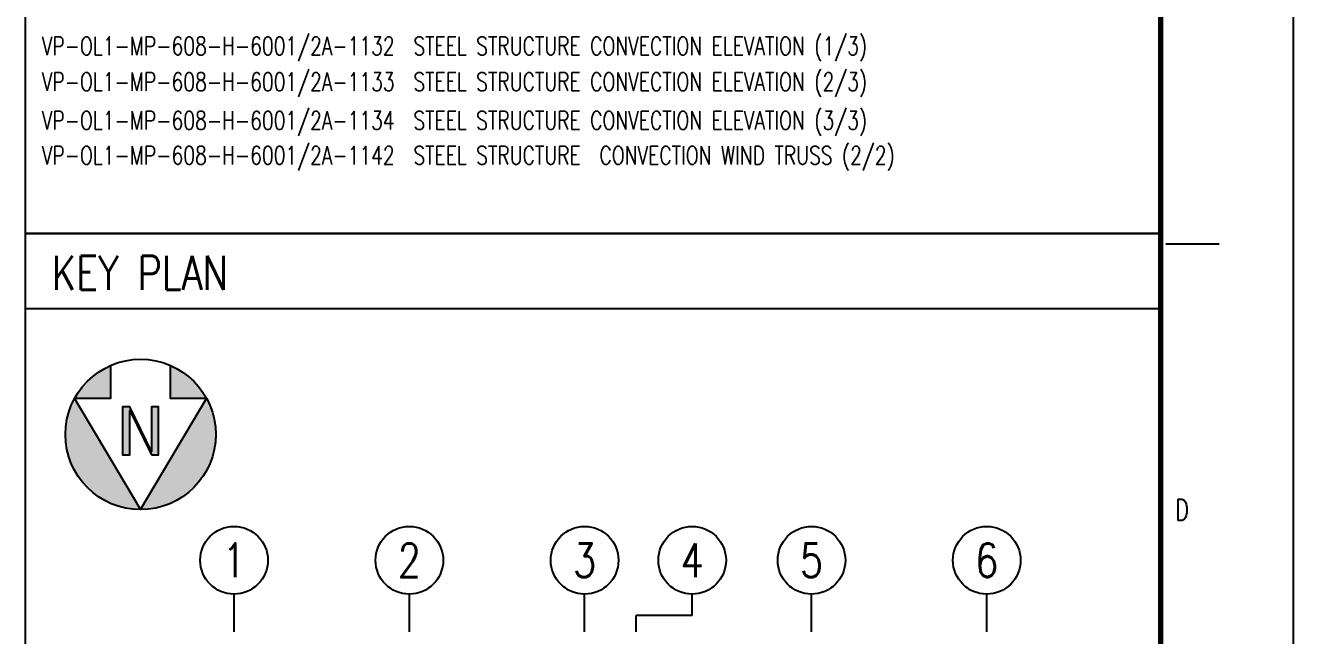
# Model space of a CAD drawing. Header units: millimetres. Extents: x 0 to 134087, y -49114 to 20834.
# Drawn here: x 54834 to 60737, y 11431 to 14272 of the extents above; entities that cross this region are included whole.
import ezdxf
from ezdxf.enums import TextEntityAlignment as Align

# ---------------------------------------------------------------- set-up
doc = ezdxf.new("R2010")
doc.units = ezdxf.units.MM
doc.header["$LTSCALE"] = 35
for name, color, linetype in [('CON-C', 4, 'Continuous'), ('CON-W', 7, 'Continuous'), ('CON-Y', 2, 'Continuous'), ('Dim-W', 7, 'Continuous'), ('TXT-C', 4, 'Continuous'), ('TXT-Y', 2, 'Continuous')]:
    doc.layers.add(name, color=color, linetype=linetype)
doc.styles.add('ROMANS', font='ROMANS.shx', dxfattribs={"width": 0.8})
doc.styles.add('SIMPLEX', font='simplex.shx', dxfattribs={"width": 0.8})

# ---------------------------------------------------------------- blocks, each defined once
blk = doc.blocks.new('northmark')
at = {"layer": 'CON-Y'}
h = blk.add_hatch(color=256, dxfattribs=at)
edge = h.paths.add_edge_path()
edge.add_line((-8.77, -4.8), (0, 10))
edge.add_arc((0, 0), 10, 90, 208.6854)
h = blk.add_hatch(color=256, dxfattribs=at)
edge = h.paths.add_edge_path()
edge.add_line((0, 10), (8.77, -4.8))
edge.add_arc((0, 0), 10, 331.3146, 450)
h = blk.add_hatch(color=256, dxfattribs=at)
edge = h.paths.add_edge_path()
edge.add_arc((0, 0), 10, 208.6854, 246.4218)
edge.add_line((-4, -9.16), (-4, -4.8))
edge.add_line((-4, -4.8), (-8.77, -4.8))
edge = h.paths.add_edge_path()
edge.add_line((1.43, -3.67), (-1.44, 2.27))
edge.add_line((-1.44, 2.27), (-1.44, 2.73))
edge.add_line((-1.44, 2.73), (1.44, -3.18))
edge.add_line((1.44, -3.18), (1.44, -3.67))
blk.add_hatch(color=256, dxfattribs=at).paths.add_polyline_path([(1.43, -3.67), (2.4, -3.67), (2.4, 2.73), (1.44, 2.73), (1.44, -3.18), (-1.44, 2.73), (-2.4, 2.73), (-2.4, -3.67), (-1.44, -3.67), (-1.44, 2.27)])
h = blk.add_hatch(color=256, dxfattribs=at)
edge = h.paths.add_edge_path()
edge.add_line((8.77, -4.8), (4, -4.8))
edge.add_line((4, -4.8), (4, -9.16))
edge.add_arc((0, 0), 10, 293.5782, 331.3146)
edge = h.paths.add_edge_path()
edge.add_line((1.43, -3.67), (2.4, -3.67))
edge.add_line((2.4, -3.67), (2.4, 2.73))
edge.add_line((2.4, 2.73), (1.44, 2.73))
edge.add_line((1.44, 2.73), (1.44, -3.67))
blk.add_lwpolyline([(4, -9.16), (4, -4.8), (8.77, -4.8), (0, 10), (-8.77, -4.8), (-4, -4.8), (-4, -9.16)], dxfattribs=at)
blk.add_lwpolyline([(-1.44, 2.73), (-2.4, 2.73), (-2.4, -3.67), (-1.44, -3.67), (-1.44, 2.27), (1.43, -3.67), (2.4, -3.67), (2.4, 2.73), (1.44, 2.73), (1.44, -3.18)], close=True, dxfattribs=at)
blk.add_circle((0, 0), 10, dxfattribs=at)
blk = doc.blocks.new('col-line')
at = {"layer": 'CON-Y'}
blk.add_line((0, 3), (0, 8), dxfattribs=at)
blk.add_circle((0, 12.5), 4.5, dxfattribs=at)
at = {"layer": 'CON-C', "style": 'SIMPLEX', "width": 0.8}
blk.add_attdef('1', text='', height=4.5, dxfattribs=at).set_placement((0, 12.5), align=Align.MIDDLE_CENTER)

msp = doc.modelspace()

# ---------------------------------------------------------------- linework, layer by layer
at = {"color": 7}
for p, q in [((60736.8841, 0), (60736.8841, 20819.8781)), ((60142.7377, 13254.2435), (60390.2987, 13254.2435))]:
    msp.add_line(p, q, dxfattribs=at)
at = {"color": 7, "const_width": 24.7561}
msp.add_lwpolyline([(60117.9816, 606.5244), (60117.9816, 20200.9756)], dxfattribs=at)
at = {"layer": 'CON-C'}
for p, q in [((54834.2252, 8011.0699), (54834.2252, 20200.9756)), ((54834.2252, 13303.5353), (60117.9816, 13303.5353)), ((54834.2252, 13303.5353), (60117.9816, 13303.5353)), ((54834.2252, 13303.5353), (60117.9816, 13303.5353)), ((54834.2252, 13303.5353), (60117.9816, 13303.5353)), ((54834.2252, 13303.5353), (60117.9816, 13303.5353)), ((54834.2252, 13303.5353), (60117.9816, 13303.5353)), ((54834.2252, 13303.5353), (60117.9816, 13303.5353)), ((54834.2252, 13303.5353), (60117.9816, 13303.5353)), ((54834.2252, 13303.5353), (60117.9816, 13303.5353)), ((54834.2252, 13303.5353), (60117.9816, 13303.5353)), ((54834.2252, 13303.5353), (60117.9816, 13303.5353)), ((54834.2252, 13303.5353), (60117.9816, 13303.5353)), ((54834.2252, 13303.5353), (60117.9816, 13303.5353)), ((54834.2252, 13303.5353), (60117.9816, 13303.5353)), ((54834.2252, 13303.5353), (60117.9816, 13303.5353)), ((54834.2252, 13303.5353), (60117.9816, 13303.5353)), ((54834.2252, 13303.5353), (60117.9816, 13303.5353)), ((54834.2252, 13303.5353), (60117.9816, 13303.5353)), ((54834.2252, 13303.5353), (60117.9816, 13303.5353)), ((54834.2252, 13303.5353), (60117.9816, 13303.5353)), ((54834.2252, 13303.5353), (60117.9816, 13303.5353)), ((54834.2252, 13303.5353), (60117.9816, 13303.5353)), ((54834.2252, 13303.5353), (60117.9816, 13303.5353)), ((54834.2252, 13303.5353), (60117.9816, 13303.5353)), ((60117.9816, 13303.5353), (54834.2252, 13303.5353)), ((54834.2252, 13303.5353), (60117.9816, 13303.5353)), ((54834.2252, 13303.5353), (60117.9816, 13303.5353)), ((54834.2252, 13303.5353), (60117.9816, 13303.5353)), ((54834.2252, 13303.5353), (60117.9816, 13303.5353)), ((54834.2252, 13303.5353), (60117.9816, 13303.5353)), ((54834.2252, 13303.5353), (60117.9816, 13303.5353)), ((54834.2252, 13303.5353), (60117.9816, 13303.5353)), ((54834.2252, 13303.5353), (60117.9816, 13303.5353)), ((54834.2252, 13303.5353), (60117.9816, 13303.5353)), ((54834.2252, 13303.5353), (60117.9816, 13303.5353)), ((54834.2252, 13303.5353), (60117.9816, 13303.5353)), ((54834.2252, 13303.5353), (60117.9816, 13303.5353)), ((54834.2252, 13303.5353), (60117.9816, 13303.5353)), ((54834.2252, 13303.5353), (60117.9816, 13303.5353)), ((54834.2252, 12953.5353), (60117.9816, 12953.5353)), ((54834.2252, 12953.5353), (60117.9816, 12953.5353)), ((54834.2252, 12953.5353), (60117.9816, 12953.5353)), ((54834.2252, 12953.5353), (60117.9816, 12953.5353)), ((54834.2252, 12953.5353), (60117.9816, 12953.5353))]:
    msp.add_line(p, q, dxfattribs=at)
at = {"layer": 'CON-Y'}
for p, q in [((57937.6482, 11525.349), (57937.6482, 11624.4783)), ((57937.6482, 11525.349), (57677.2742, 11525.349)), ((57677.2742, 11449.4783), (57677.2742, 11525.349))]:
    msp.add_line(p, q, dxfattribs=at)
msp.add_circle((57937.6482, 11781.9783), 157.5, dxfattribs=at)

# ---------------------------------------------------------------- block references
at = {"layer": 'CON-W', "xscale": 35, "yscale": 35, "zscale": 35}
for p, values in [((55805.518, 11344.4783), {'1': '1'}), ((56621.2761, 11344.4783), {'1': '2'}), ((57437.0342, 11344.4783), {'1': '3'}), ((58493.0323, 11344.4783), {'1': '5'}), ((59308.7905, 11344.4783), {'1': '6'})]:
    msp.add_blockref('col-line', p, dxfattribs=at).add_auto_attribs(values)
at = {"layer": 'Dim-W', "xscale": 35.00000000000001, "yscale": 35.00000000000001, "zscale": 35.00000000000001, "rotation": 179.9999999999999}
msp.add_blockref('northmark', (55370.4352, 12367.6373), dxfattribs=at)
msp.add_blockref('northmark', (55370.4352, 12367.6373), dxfattribs=at)

# ---------------------------------------------------------------- texts
at = {"color": 7, "style": 'ROMANS', "width": 0.7}
msp.add_text('D', height=99.0244, dxfattribs=at).set_placement((60217.006, 12016.4387), align=Align.MIDDLE)
at = {"layer": 'CON-C', "style": 'SIMPLEX', "width": 0.8}
msp.add_attdef('4', text='1', height=157.5, dxfattribs=at).set_placement((57937.6482, 11781.9783), align=Align.MIDDLE_CENTER)
at = {"layer": 'TXT-C', "style": 'SIMPLEX', "width": 0.8}
msp.add_text('KEY PLAN', height=157.5, dxfattribs=at).set_placement((54957.0058, 13041.0353))
at = {"layer": 'TXT-Y', "style": 'SIMPLEX', "width": 0.75}
for s, p in [('VP-OL1-MP-608-H-6001/2A-1132  STEEL STRUCTURE CONVECTION ELEVATION (1/3)', (54910.8166, 14133.7334)), ('VP-OL1-MP-608-H-6001/2A-1133  STEEL STRUCTURE CONVECTION ELEVATION (2/3)', (54910.8166, 13966.9996)), ('VP-OL1-MP-608-H-6001/2A-1134  STEEL STRUCTURE CONVECTION ELEVATION (3/3)', (54910.8166, 13786.842)), ('VP-OL1-MP-608-H-6001/2A-1142  STEEL STRUCTURE  CONVECTION WIND TRUSS (2/2)', (54910.8166, 13624.6382))]:
    msp.add_text(s, height=85, dxfattribs=at).set_placement(p)

doc.saveas('drawing.dxf')
